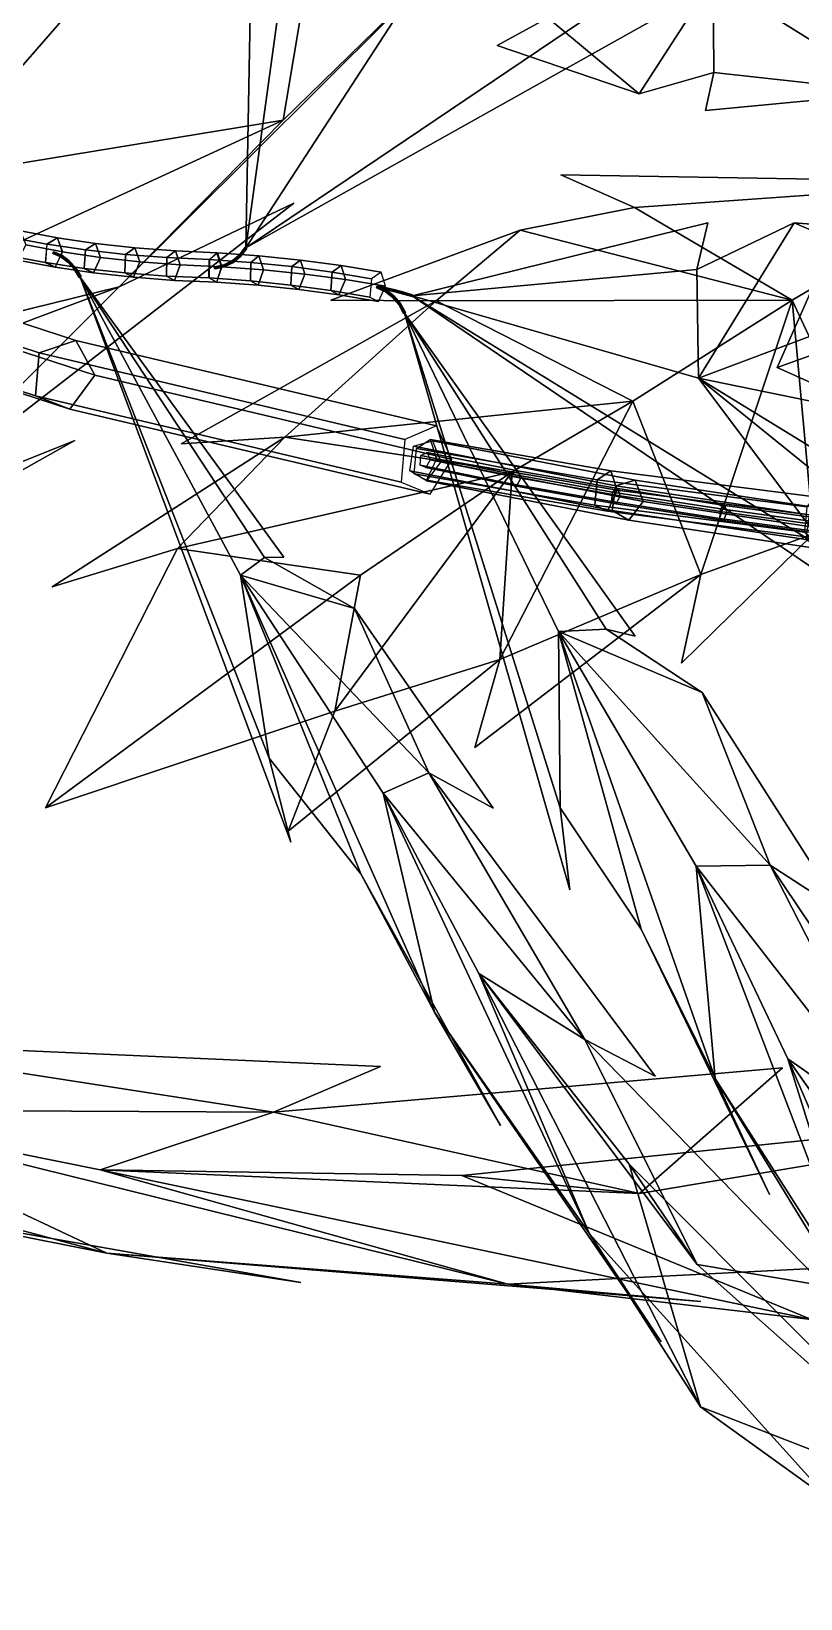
# Model space of a CAD drawing. Header units: metres. Extents: x -317 to 277, y -489 to 236.
# Drawn here: x 9.7 to 59.2, y -107.1 to -6.4 of the extents above; entities that cross this region are included whole.
import ezdxf

# ---------------------------------------------------------------- set-up
doc = ezdxf.new("R2010")
doc.units = ezdxf.units.M

msp = doc.modelspace()

# ---------------------------------------------------------------- linework, layer by layer
at = {"layer": 'Newplan_FruitU', "color": 3}
for points in [[(74.9288, -21.7826, 469.9341), (61.2436, -19.9203, 474.239), (57.652, -27.9705, 470.8254)], [(74.9288, -21.7826, 469.9341), (57.652, -27.9705, 470.8254), (61.2436, -19.9203, 474.239)], [(74.9288, -21.7826, 469.9341), (57.652, -27.9705, 470.8254), (65.09064, -31.3191, 465.151)], [(74.9288, -21.7826, 469.9341), (65.09064, -31.3191, 465.151), (57.652, -27.9705, 470.8254)]]:
    msp.add_3dface(points, dxfattribs=at)
at = {"layer": 'Newplan_Intrnd', "color": 3}
for points in [[(-4.3211, -20.7363, 250.0729), (12.5718, -26.2422, 280.2708), (10.2138, -27.02951, 281.4448), (-6.9002, -21.4341, 250.7207)], [(-2.9763, -23.01164, 249.3161), (13.7808, -28.4626, 279.1906), (12.5718, -26.2422, 280.2708), (-4.3211, -20.7363, 250.0729)], [(-6.9002, -21.4341, 250.7207), (10.2138, -27.02951, 281.4448), (9.9688, -29.7902, 281.0786), (-7.1453, -24.1948, 250.3544)], [(-4.7117, -25.1368, 249.4891), (12.1812, -30.6428, 279.687), (13.7808, -28.4626, 279.1906), (-2.9763, -23.01164, 249.3161)], [(-7.1453, -24.1948, 250.3544), (9.9688, -29.7902, 281.0786), (12.1812, -30.6428, 279.687), (-4.7117, -25.1368, 249.4891)], [(10.2138, -27.02951, 281.4448), (33.7203, -32.5877, 307.6121), (33.4752, -35.3484, 307.2458), (9.9688, -29.7902, 281.0786)], [(12.5718, -26.2422, 280.2708), (35.7461, -31.7094, 305.9742), (33.7203, -32.5877, 307.6121), (10.2138, -27.02951, 281.4448)], [(13.7808, -28.4626, 279.1906), (36.751, -33.8738, 304.609), (35.7461, -31.7094, 305.9742), (12.5718, -26.2422, 280.2708)], [(12.1812, -30.6428, 279.687), (35.3555, -36.1099, 305.3904), (36.751, -33.8738, 304.609), (13.7808, -28.4626, 279.1906)], [(9.9688, -29.7902, 281.0786), (33.4752, -35.3484, 307.2458), (35.3555, -36.1099, 305.3904), (12.1812, -30.6428, 279.687)], [(34.2861, -33.03484, 306.9162), (47.2969, -35.574, 322.4956), (47.05632, -37.1526, 322.4392), (34.04556, -34.6133, 306.8599)], [(35.5098, -32.6796, 305.9522), (48.5205, -35.2189, 321.5316), (47.2969, -35.574, 322.4956), (34.2861, -33.03484, 306.9162)], [(36.03687, -34.03539, 305.2911), (49.04763, -36.5746, 320.8705), (48.5205, -35.2189, 321.5316), (35.5098, -32.6796, 305.9522)], [(34.7538, -33.6368, 306.528), (40.5949, -34.826, 311.5839), (40.5405, -35.4391, 311.5026), (34.6994, -34.2498, 306.4466)], [(34.6994, -34.2498, 306.4466), (40.5405, -35.4391, 311.5026), (40.9077, -35.5972, 311.0412), (35.06663, -34.4079, 305.9852)], [(35.1533, -33.4307, 306.1149), (40.9944, -34.62, 311.1708), (40.5949, -34.826, 311.5839), (34.7538, -33.6368, 306.528)], [(35.06663, -34.4079, 305.9852), (40.9077, -35.5972, 311.0412), (41.1866, -35.09388, 310.8373), (35.3455, -33.9046, 305.7814)], [(35.1182, -35.2485, 305.8605), (48.129, -37.7877, 321.4399), (49.04763, -36.5746, 320.8705), (36.03687, -34.03539, 305.2911)], [(35.3455, -33.9046, 305.7814), (41.1866, -35.09388, 310.8373), (40.9944, -34.62, 311.1708), (35.1533, -33.4307, 306.1149)], [(34.04556, -34.6133, 306.8599), (47.05632, -37.1526, 322.4392), (48.129, -37.7877, 321.4399), (35.1182, -35.2485, 305.8605)], [(40.5949, -34.826, 311.5839), (47.06276, -35.9746, 315.9138), (47.00835, -36.5877, 315.8325), (40.5405, -35.4391, 311.5026)], [(40.9944, -34.62, 311.1708), (47.4061, -35.7579, 315.4579), (47.06276, -35.9746, 315.9138), (40.5949, -34.826, 311.5839)], [(40.9077, -35.5972, 311.0412), (47.3194, -36.7351, 315.3283), (47.5638, -36.2252, 315.0981), (41.1866, -35.09388, 310.8373)], [(41.1866, -35.09388, 310.8373), (47.5638, -36.2252, 315.0981), (47.4061, -35.7579, 315.4579), (40.9944, -34.62, 311.1708)], [(48.5205, -35.2189, 321.5316), (60.9755, -37.09687, 337.623), (59.7232, -37.447, 338.5515), (47.2969, -35.574, 322.4956)], [(49.04763, -36.5746, 320.8705), (61.5491, -38.4606, 337.0198), (60.9755, -37.09687, 337.623), (48.5205, -35.2189, 321.5316)], [(40.5405, -35.4391, 311.5026), (47.00835, -36.5877, 315.8325), (47.3194, -36.7351, 315.3283), (40.9077, -35.5972, 311.0412)], [(47.06276, -35.9746, 315.9138), (54.02374, -37.05728, 319.417), (53.9693, -37.6703, 319.3357), (47.00835, -36.5877, 315.8325)], [(47.2969, -35.574, 322.4956), (59.7232, -37.447, 338.5515), (59.5112, -39.03054, 338.5307), (47.05632, -37.1526, 322.4392)], [(47.4061, -35.7579, 315.4579), (54.306, -36.8304, 318.9256), (54.02374, -37.05728, 319.417), (47.06276, -35.9746, 315.9138)], [(47.3194, -36.7351, 315.3283), (54.2193, -37.8076, 318.7959), (54.4262, -37.2915, 318.5439), (47.5638, -36.2252, 315.0981)], [(47.5638, -36.2252, 315.0981), (54.4262, -37.2915, 318.5439), (54.306, -36.8304, 318.9256), (47.4061, -35.7579, 315.4579)], [(47.00835, -36.5877, 315.8325), (53.9693, -37.6703, 319.3357), (54.2193, -37.8076, 318.7959), (47.3194, -36.7351, 315.3283)], [(47.05632, -37.1526, 322.4392), (59.5112, -39.03054, 338.5307), (60.6304, -39.6737, 337.5893), (48.129, -37.7877, 321.4399)], [(48.129, -37.7877, 321.4399), (60.6304, -39.6737, 337.5893), (61.5491, -38.4606, 337.0198), (49.04763, -36.5746, 320.8705)], [(54.02374, -37.05728, 319.417), (61.3731, -38.05774, 322.0408), (61.3187, -38.6708, 321.9594), (53.9693, -37.6703, 319.3357)], [(54.306, -36.8304, 318.9256), (61.5904, -37.8214, 321.5215), (61.3731, -38.05774, 322.0408), (54.02374, -37.05728, 319.417)], [(54.4262, -37.2915, 318.5439), (61.6707, -38.2766, 321.1227), (61.5904, -37.8214, 321.5215), (54.306, -36.8304, 318.9256)], [(53.9693, -37.6703, 319.3357), (61.3187, -38.6708, 321.9594), (61.5037, -38.7986, 321.3919), (54.2193, -37.8076, 318.7959)], [(54.2193, -37.8076, 318.7959), (61.5037, -38.7986, 321.3919), (61.6707, -38.2766, 321.1227), (54.4262, -37.2915, 318.5439)]]:
    msp.add_3dface(points, dxfattribs=at)
at = {"layer": 'Newplan_Leaf', "color": 3}
for points in [[(3.9014, -7.6308, 832.51), (30.6166, 16.09212, 838.7181), (2.7469, -15.8694, 809.5305)], [(3.9014, -7.6308, 832.51), (2.7469, -15.8694, 809.5305), (30.6166, 16.09212, 838.7181)], [(2.7469, -15.8694, 809.5305), (30.6166, 16.09212, 838.7181), (25.9033, -12.06116, 816.353)], [(2.7469, -15.8694, 809.5305), (25.9033, -12.06116, 816.353), (30.6166, 16.09212, 838.7181)], [(48.8341, 7.6173, 430.2467), (46.297, 12.1555, 429.6703), (65.2575, -10.2908, 418.0682)], [(48.8341, 7.6173, 430.2467), (65.2575, -10.2908, 418.0682), (46.297, 12.1555, 429.6703)], [(23.4994, -20.2861, 228.6393), (24.08166, 10.857, 251.7116), (27.1823, 6.5203, 248.1364)], [(23.4994, -20.2861, 228.6393), (27.1823, 6.5203, 248.1364), (24.08166, 10.857, 251.7116)], [(65.2575, -10.2908, 418.0682), (53.554, -3.0049, 432.4037), (48.8341, 7.6173, 430.2467)], [(65.2575, -10.2908, 418.0682), (48.8341, 7.6173, 430.2467), (53.554, -3.0049, 432.4037)], [(27.1823, 6.5203, 248.1364), (35.3372, -2.07656, 239.7684), (23.4994, -20.2861, 228.6393)], [(27.1823, 6.5203, 248.1364), (23.4994, -20.2861, 228.6393), (35.3372, -2.07656, 239.7684)], [(25.9033, -12.06116, 816.353), (36.9743, -1.2567, 816.6332), (15.3504, -22.7744, 796.3143)], [(25.9033, -12.06116, 816.353), (15.3504, -22.7744, 796.3143), (36.9743, -1.2567, 816.6332)], [(49.8078, -2.5121, 238.8491), (56.1952, -1.9632, 238.5296), (23.4994, -20.2861, 228.6393)], [(49.8078, -2.5121, 238.8491), (23.4994, -20.2861, 228.6393), (56.1952, -1.9632, 238.5296)], [(23.4994, -20.2861, 228.6393), (35.3372, -2.07656, 239.7684), (49.8078, -2.5121, 238.8491)], [(23.4994, -20.2861, 228.6393), (49.8078, -2.5121, 238.8491), (35.3372, -2.07656, 239.7684)], [(48.7966, -10.3742, 448.5033), (42.9107, -5.4903, 454.9961), (53.554, -3.0049, 432.4037)], [(48.7966, -10.3742, 448.5033), (53.554, -3.0049, 432.4037), (42.9107, -5.4903, 454.9961)], [(53.595, -9.01266, 442.5855), (48.7966, -10.3742, 448.5033), (53.554, -3.0049, 432.4037)], [(53.595, -9.01266, 442.5855), (53.554, -3.0049, 432.4037), (48.7966, -10.3742, 448.5033)], [(53.595, -9.01266, 442.5855), (53.554, -3.0049, 432.4037), (65.2575, -10.2908, 418.0682)], [(53.595, -9.01266, 442.5855), (65.2575, -10.2908, 418.0682), (53.554, -3.0049, 432.4037)], [(48.7966, -10.3742, 448.5033), (39.6622, -7.2785, 460.9212), (42.9107, -5.4903, 454.9961)], [(48.7966, -10.3742, 448.5033), (42.9107, -5.4903, 454.9961), (39.6622, -7.2785, 460.9212)], [(65.2575, -10.2908, 418.0682), (53.05428, -11.4483, 447.1833), (53.595, -9.01266, 442.5855)], [(65.2575, -10.2908, 418.0682), (53.595, -9.01266, 442.5855), (53.05428, -11.4483, 447.1833)], [(-11.8291, -29.4719, 793.4114), (25.9033, -12.06116, 816.353), (15.3504, -22.7744, 796.3143)], [(-11.8291, -29.4719, 793.4114), (15.3504, -22.7744, 796.3143), (25.9033, -12.06116, 816.353)], [(-11.8291, -29.4719, 793.4114), (2.7469, -15.8694, 809.5305), (25.9033, -12.06116, 816.353)], [(-11.8291, -29.4719, 793.4114), (25.9033, -12.06116, 816.353), (2.7469, -15.8694, 809.5305)], [(48.4799, -17.6857, 426.9046), (43.7456, -15.5796, 427.6232), (71.5152, -16.05452, 412.5708)], [(48.4799, -17.6857, 426.9046), (71.5152, -16.05452, 412.5708), (43.7456, -15.5796, 427.6232)], [(71.5152, -16.05452, 412.5708), (58.6202, -23.6379, 425.6771), (48.4799, -17.6857, 426.9046)], [(71.5152, -16.05452, 412.5708), (48.4799, -17.6857, 426.9046), (58.6202, -23.6379, 425.6771)], [(62.7479, -32.4373, 432.4072), (58.6202, -23.6379, 425.6771), (71.5152, -16.05452, 412.5708)], [(62.7479, -32.4373, 432.4072), (71.5152, -16.05452, 412.5708), (58.6202, -23.6379, 425.6771)], [(15.3504, -22.7744, 796.3143), (26.5753, -17.3999, 798.2929), (0.7124, -37.3659, 772.8518)], [(15.3504, -22.7744, 796.3143), (0.7124, -37.3659, 772.8518), (26.5753, -17.3999, 798.2929)], [(58.6202, -23.6379, 425.6771), (41.1261, -19.1456, 428.8253), (48.4799, -17.6857, 426.9046)], [(58.6202, -23.6379, 425.6771), (48.4799, -17.6857, 426.9046), (41.1261, -19.1456, 428.8253)], [(34.2002, -23.3526, 234.6982), (53.1971, -18.6645, 268.1602), (52.5031, -21.6624, 262.5269)], [(34.2002, -23.3526, 234.6982), (52.5031, -21.6624, 262.5269), (53.1971, -18.6645, 268.1602)], [(52.5031, -21.6624, 262.5269), (58.758, -18.667, 269.0146), (52.6082, -28.6554, 249.8179)], [(52.5031, -21.6624, 262.5269), (52.6082, -28.6554, 249.8179), (58.758, -18.667, 269.0146)], [(58.758, -18.667, 269.0146), (68.2577, -22.7743, 275.6804), (52.6082, -28.6554, 249.8179)], [(58.758, -18.667, 269.0146), (52.6082, -28.6554, 249.8179), (68.2577, -22.7743, 275.6804)], [(58.758, -18.667, 269.0146), (72.5611, -19.7422, 282.4517), (68.2577, -22.7743, 275.6804)], [(58.758, -18.667, 269.0146), (68.2577, -22.7743, 275.6804), (72.5611, -19.7422, 282.4517)], [(35.7297, -23.6755, 435.9676), (28.9608, -23.6488, 437.7109), (41.1261, -19.1456, 428.8253)], [(35.7297, -23.6755, 435.9676), (41.1261, -19.1456, 428.8253), (28.9608, -23.6488, 437.7109)], [(58.6202, -23.6379, 425.6771), (35.7297, -23.6755, 435.9676), (41.1261, -19.1456, 428.8253)], [(58.6202, -23.6379, 425.6771), (41.1261, -19.1456, 428.8253), (35.7297, -23.6755, 435.9676)], [(12.846, -22.1515, 222.8397), (25.9508, -40.1597, 254.5656), (24.6989, -40.182, 248.27)], [(12.846, -22.1515, 222.8397), (24.6989, -40.182, 248.27), (25.9508, -40.1597, 254.5656)], [(24.6989, -40.182, 248.27), (23.1579, -41.3122, 233.8901), (12.846, -22.1515, 222.8397)], [(24.6989, -40.182, 248.27), (12.846, -22.1515, 222.8397), (23.1579, -41.3122, 233.8901)], [(25.00248, -53.08382, 225.616), (26.3817, -58.4719, 222.4115), (12.846, -22.1515, 222.8397)], [(25.00248, -53.08382, 225.616), (12.846, -22.1515, 222.8397), (26.3817, -58.4719, 222.4115)], [(12.846, -22.1515, 222.8397), (23.1579, -41.3122, 233.8901), (25.00248, -53.08382, 225.616)], [(12.846, -22.1515, 222.8397), (25.00248, -53.08382, 225.616), (23.1579, -41.3122, 233.8901)], [(52.5031, -21.6624, 262.5269), (52.6082, -28.6554, 249.8179), (34.2002, -23.3526, 234.6982)], [(52.5031, -21.6624, 262.5269), (34.2002, -23.3526, 234.6982), (52.6082, -28.6554, 249.8179)], [(-24.9364, -37.9037, 777.8745), (15.3504, -22.7744, 796.3143), (0.7124, -37.3659, 772.8518)], [(-24.9364, -37.9037, 777.8745), (0.7124, -37.3659, 772.8518), (15.3504, -22.7744, 796.3143)], [(-24.9364, -37.9037, 777.8745), (-11.8291, -29.4719, 793.4114), (15.3504, -22.7744, 796.3143)], [(-24.9364, -37.9037, 777.8745), (15.3504, -22.7744, 796.3143), (-11.8291, -29.4719, 793.4114)], [(68.2577, -22.7743, 275.6804), (67.4461, -31.6883, 260.6535), (52.6082, -28.6554, 249.8179)], [(68.2577, -22.7743, 275.6804), (52.6082, -28.6554, 249.8179), (67.4461, -31.6883, 260.6535)], [(26.01455, -32.4547, 446.8865), (19.3452, -32.8794, 448.4845), (35.7297, -23.6755, 435.9676)], [(26.01455, -32.4547, 446.8865), (35.7297, -23.6755, 435.9676), (19.3452, -32.8794, 448.4845)], [(48.3832, -30.1346, 434.8045), (26.01455, -32.4547, 446.8865), (35.7297, -23.6755, 435.9676)], [(48.3832, -30.1346, 434.8045), (35.7297, -23.6755, 435.9676), (26.01455, -32.4547, 446.8865)], [(60.9725, -39.8223, 245.8464), (65.2182, -44.4399, 244.4846), (34.2002, -23.3526, 234.6982)], [(60.9725, -39.8223, 245.8464), (34.2002, -23.3526, 234.6982), (65.2182, -44.4399, 244.4846)], [(34.2002, -23.3526, 234.6982), (52.6082, -28.6554, 249.8179), (60.9725, -39.8223, 245.8464)], [(34.2002, -23.3526, 234.6982), (60.9725, -39.8223, 245.8464), (52.6082, -28.6554, 249.8179)], [(58.6202, -23.6379, 425.6771), (48.3832, -30.1346, 434.8045), (35.7297, -23.6755, 435.9676)], [(58.6202, -23.6379, 425.6771), (35.7297, -23.6755, 435.9676), (48.3832, -30.1346, 434.8045)], [(52.7593, -41.2823, 442.5351), (48.3832, -30.1346, 434.8045), (58.6202, -23.6379, 425.6771)], [(52.7593, -41.2823, 442.5351), (58.6202, -23.6379, 425.6771), (48.3832, -30.1346, 434.8045)], [(59.9968, -38.6559, 436.1029), (52.7593, -41.2823, 442.5351), (58.6202, -23.6379, 425.6771)], [(59.9968, -38.6559, 436.1029), (58.6202, -23.6379, 425.6771), (52.7593, -41.2823, 442.5351)], [(62.7479, -32.4373, 432.4072), (59.9968, -38.6559, 436.1029), (58.6202, -23.6379, 425.6771)], [(62.7479, -32.4373, 432.4072), (58.6202, -23.6379, 425.6771), (59.9968, -38.6559, 436.1029)], [(33.6985, -24.471, 234.315), (48.5367, -45.2317, 263.4935), (46.6585, -44.7864, 257.3717)], [(33.6985, -24.471, 234.315), (46.6585, -44.7864, 257.3717), (48.5367, -45.2317, 263.4935)], [(46.6585, -44.7864, 257.3717), (43.595, -44.9359, 243.1933), (33.6985, -24.471, 234.315)], [(46.6585, -44.7864, 257.3717), (33.6985, -24.471, 234.315), (43.595, -44.9359, 243.1933)], [(43.7017, -56.2861, 234.1603), (44.34, -61.5538, 230.5484), (33.6985, -24.471, 234.315)], [(43.7017, -56.2861, 234.1603), (33.6985, -24.471, 234.315), (44.34, -61.5538, 230.5484)], [(33.6985, -24.471, 234.315), (43.595, -44.9359, 243.1933), (43.7017, -56.2861, 234.1603)], [(33.6985, -24.471, 234.315), (43.7017, -56.2861, 234.1603), (43.595, -44.9359, 243.1933)], [(52.6082, -28.6554, 249.8179), (78.3663, -44.4491, 255.7714), (69.9594, -42.685, 246.9532)], [(52.6082, -28.6554, 249.8179), (69.9594, -42.685, 246.9532), (78.3663, -44.4491, 255.7714)], [(52.6082, -28.6554, 249.8179), (67.4461, -31.6883, 260.6535), (78.3663, -44.4491, 255.7714)], [(52.6082, -28.6554, 249.8179), (78.3663, -44.4491, 255.7714), (67.4461, -31.6883, 260.6535)], [(52.6082, -28.6554, 249.8179), (69.9594, -42.685, 246.9532), (60.9725, -39.8223, 245.8464)], [(52.6082, -28.6554, 249.8179), (60.9725, -39.8223, 245.8464), (69.9594, -42.685, 246.9532)], [(48.3832, -30.1346, 434.8045), (40.6288, -34.6666, 442.7619), (26.01455, -32.4547, 446.8865)], [(48.3832, -30.1346, 434.8045), (26.01455, -32.4547, 446.8865), (40.6288, -34.6666, 442.7619)], [(52.7593, -41.2823, 442.5351), (39.8223, -46.7305, 452.2115), (48.3832, -30.1346, 434.8045)], [(52.7593, -41.2823, 442.5351), (48.3832, -30.1346, 434.8045), (39.8223, -46.7305, 452.2115)], [(39.8223, -46.7305, 452.2115), (40.6288, -34.6666, 442.7619), (48.3832, -30.1346, 434.8045)], [(39.8223, -46.7305, 452.2115), (48.3832, -30.1346, 434.8045), (40.6288, -34.6666, 442.7619)], [(0.7124, -37.3659, 772.8518), (12.4962, -32.6705, 774.702), (-8.1965, -44.2758, 758.3117)], [(0.7124, -37.3659, 772.8518), (-8.1965, -44.2758, 758.3117), (12.4962, -32.6705, 774.702)], [(19.09932, -39.5972, 456.256), (11.03735, -42.06758, 455.9813), (26.01455, -32.4547, 446.8865)], [(19.09932, -39.5972, 456.256), (26.01455, -32.4547, 446.8865), (11.03735, -42.06758, 455.9813)], [(40.6288, -34.6666, 442.7619), (19.09932, -39.5972, 456.256), (26.01455, -32.4547, 446.8865)], [(40.6288, -34.6666, 442.7619), (26.01455, -32.4547, 446.8865), (19.09932, -39.5972, 456.256)], [(40.6288, -34.6666, 442.7619), (30.8715, -41.3106, 450.2509), (19.09932, -39.5972, 456.256)], [(40.6288, -34.6666, 442.7619), (19.09932, -39.5972, 456.256), (30.8715, -41.3106, 450.2509)], [(39.8223, -46.7305, 452.2115), (29.225, -50.06621, 460.161), (40.6288, -34.6666, 442.7619)], [(39.8223, -46.7305, 452.2115), (40.6288, -34.6666, 442.7619), (29.225, -50.06621, 460.161)], [(29.225, -50.06621, 460.161), (30.8715, -41.3106, 450.2509), (40.6288, -34.6666, 442.7619)], [(29.225, -50.06621, 460.161), (40.6288, -34.6666, 442.7619), (30.8715, -41.3106, 450.2509)], [(59.9968, -38.6559, 436.1029), (51.5136, -46.9659, 446.4085), (52.7593, -41.2823, 442.5351)], [(59.9968, -38.6559, 436.1029), (52.7593, -41.2823, 442.5351), (51.5136, -46.9659, 446.4085)], [(30.8715, -41.3106, 450.2509), (10.6177, -56.2738, 462.6542), (19.09932, -39.5972, 456.256)], [(30.8715, -41.3106, 450.2509), (19.09932, -39.5972, 456.256), (10.6177, -56.2738, 462.6542)], [(24.6989, -40.182, 248.27), (30.4834, -43.457, 255.0523), (23.1579, -41.3122, 233.8901)], [(24.6989, -40.182, 248.27), (23.1579, -41.3122, 233.8901), (30.4834, -43.457, 255.0523)], [(52.7593, -41.2823, 442.5351), (38.2158, -52.3897, 455.7621), (39.8223, -46.7305, 452.2115)], [(52.7593, -41.2823, 442.5351), (39.8223, -46.7305, 452.2115), (38.2158, -52.3897, 455.7621)], [(29.225, -50.06621, 460.161), (10.6177, -56.2738, 462.6542), (30.8715, -41.3106, 450.2509)], [(29.225, -50.06621, 460.161), (30.8715, -41.3106, 450.2509), (10.6177, -56.2738, 462.6542)], [(30.4834, -43.457, 255.0523), (35.2719, -54.01489, 259.1935), (23.1579, -41.3122, 233.8901)], [(30.4834, -43.457, 255.0523), (23.1579, -41.3122, 233.8901), (35.2719, -54.01489, 259.1935)], [(35.2719, -54.01489, 259.1935), (32.3286, -55.3424, 242.0034), (23.1579, -41.3122, 233.8901)], [(35.2719, -54.01489, 259.1935), (23.1579, -41.3122, 233.8901), (32.3286, -55.3424, 242.0034)], [(23.1579, -41.3122, 233.8901), (35.6342, -69.4137, 232.1548), (30.8849, -60.5206, 225.0906)], [(23.1579, -41.3122, 233.8901), (30.8849, -60.5206, 225.0906), (35.6342, -69.4137, 232.1548)], [(23.1579, -41.3122, 233.8901), (32.3286, -55.3424, 242.0034), (35.6342, -69.4137, 232.1548)], [(23.1579, -41.3122, 233.8901), (35.6342, -69.4137, 232.1548), (32.3286, -55.3424, 242.0034)], [(23.1579, -41.3122, 233.8901), (30.8849, -60.5206, 225.0906), (25.00248, -53.08382, 225.616)], [(23.1579, -41.3122, 233.8901), (25.00248, -53.08382, 225.616), (30.8849, -60.5206, 225.0906)], [(30.4834, -43.457, 255.0523), (39.3923, -56.303, 266.3594), (35.2719, -54.01489, 259.1935)], [(30.4834, -43.457, 255.0523), (35.2719, -54.01489, 259.1935), (39.3923, -56.303, 266.3594)], [(46.6585, -44.7864, 257.3717), (52.8332, -48.8601, 263.3268), (43.595, -44.9359, 243.1933)], [(46.6585, -44.7864, 257.3717), (43.595, -44.9359, 243.1933), (52.8332, -48.8601, 263.3268)], [(52.8332, -48.8601, 263.3268), (57.2036, -59.9567, 266.3783), (43.595, -44.9359, 243.1933)], [(52.8332, -48.8601, 263.3268), (43.595, -44.9359, 243.1933), (57.2036, -59.9567, 266.3783)], [(57.2036, -59.9567, 266.3783), (52.4507, -60.0354, 249.546), (43.595, -44.9359, 243.1933)], [(57.2036, -59.9567, 266.3783), (43.595, -44.9359, 243.1933), (52.4507, -60.0354, 249.546)], [(43.595, -44.9359, 243.1933), (53.6745, -73.6822, 238.6745), (48.9226, -64.06945, 232.6279)], [(43.595, -44.9359, 243.1933), (48.9226, -64.06945, 232.6279), (53.6745, -73.6822, 238.6745)], [(43.595, -44.9359, 243.1933), (52.4507, -60.0354, 249.546), (53.6745, -73.6822, 238.6745)], [(43.595, -44.9359, 243.1933), (53.6745, -73.6822, 238.6745), (52.4507, -60.0354, 249.546)], [(43.595, -44.9359, 243.1933), (48.9226, -64.06945, 232.6279), (43.7017, -56.2861, 234.1603)], [(43.595, -44.9359, 243.1933), (43.7017, -56.2861, 234.1603), (48.9226, -64.06945, 232.6279)], [(39.8223, -46.7305, 452.2115), (26.2259, -57.7709, 461.8388), (29.225, -50.06621, 460.161)], [(39.8223, -46.7305, 452.2115), (29.225, -50.06621, 460.161), (26.2259, -57.7709, 461.8388)], [(52.8332, -48.8601, 263.3268), (61.8407, -62.955, 272.9412), (57.2036, -59.9567, 266.3783)], [(52.8332, -48.8601, 263.3268), (57.2036, -59.9567, 266.3783), (61.8407, -62.955, 272.9412)], [(35.2719, -54.01489, 259.1935), (45.2991, -71.1785, 265.715), (32.3286, -55.3424, 242.0034)], [(35.2719, -54.01489, 259.1935), (32.3286, -55.3424, 242.0034), (45.2991, -71.1785, 265.715)], [(35.2719, -54.01489, 259.1935), (49.8114, -73.5296, 272.438), (45.2991, -71.1785, 265.715)], [(35.2719, -54.01489, 259.1935), (45.2991, -71.1785, 265.715), (49.8114, -73.5296, 272.438)], [(45.2991, -71.1785, 265.715), (38.4712, -66.9349, 248.6878), (32.3286, -55.3424, 242.0034)], [(45.2991, -71.1785, 265.715), (32.3286, -55.3424, 242.0034), (38.4712, -66.9349, 248.6878)], [(32.3286, -55.3424, 242.0034), (45.5929, -83.6641, 243.7917), (35.6342, -69.4137, 232.1548)], [(32.3286, -55.3424, 242.0034), (35.6342, -69.4137, 232.1548), (45.5929, -83.6641, 243.7917)], [(32.3286, -55.3424, 242.0034), (38.4712, -66.9349, 248.6878), (45.5929, -83.6641, 243.7917)], [(32.3286, -55.3424, 242.0034), (45.5929, -83.6641, 243.7917), (38.4712, -66.9349, 248.6878)], [(57.2036, -59.9567, 266.3783), (66.512, -78.1398, 270.8947), (52.4507, -60.0354, 249.546)], [(57.2036, -59.9567, 266.3783), (52.4507, -60.0354, 249.546), (66.512, -78.1398, 270.8947)], [(66.512, -78.1398, 270.8947), (58.3427, -72.4102, 254.9263), (52.4507, -60.0354, 249.546)], [(66.512, -78.1398, 270.8947), (52.4507, -60.0354, 249.546), (58.3427, -72.4102, 254.9263)], [(52.4507, -60.0354, 249.546), (63.6505, -89.2685, 248.4321), (53.6745, -73.6822, 238.6745)], [(52.4507, -60.0354, 249.546), (53.6745, -73.6822, 238.6745), (63.6505, -89.2685, 248.4321)], [(52.4507, -60.0354, 249.546), (58.3427, -72.4102, 254.9263), (63.6505, -89.2685, 248.4321)], [(52.4507, -60.0354, 249.546), (63.6505, -89.2685, 248.4321), (58.3427, -72.4102, 254.9263)], [(57.2036, -59.9567, 266.3783), (71.4884, -81.2013, 276.9733), (66.512, -78.1398, 270.8947)], [(57.2036, -59.9567, 266.3783), (66.512, -78.1398, 270.8947), (71.4884, -81.2013, 276.9733)], [(35.6342, -69.4137, 232.1548), (39.8721, -76.6961, 230.5514), (30.8849, -60.5206, 225.0906)], [(35.6342, -69.4137, 232.1548), (30.8849, -60.5206, 225.0906), (39.8721, -76.6961, 230.5514)], [(53.6745, -73.6822, 238.6745), (57.167, -81.1319, 236.2523), (48.9226, -64.06945, 232.6279)], [(53.6745, -73.6822, 238.6745), (48.9226, -64.06945, 232.6279), (57.167, -81.1319, 236.2523)], [(45.2991, -71.1785, 265.715), (52.5257, -85.6321, 270.1716), (38.4712, -66.9349, 248.6878)], [(45.2991, -71.1785, 265.715), (38.4712, -66.9349, 248.6878), (52.5257, -85.6321, 270.1716)], [(52.5257, -85.6321, 270.1716), (48.1451, -79.1883, 255.7959), (38.4712, -66.9349, 248.6878)], [(52.5257, -85.6321, 270.1716), (38.4712, -66.9349, 248.6878), (48.1451, -79.1883, 255.7959)], [(38.4712, -66.9349, 248.6878), (52.7411, -94.7881, 254.0946), (45.5929, -83.6641, 243.7917)], [(38.4712, -66.9349, 248.6878), (45.5929, -83.6641, 243.7917), (52.7411, -94.7881, 254.0946)], [(38.4712, -66.9349, 248.6878), (48.1451, -79.1883, 255.7959), (52.7411, -94.7881, 254.0946)], [(38.4712, -66.9349, 248.6878), (52.7411, -94.7881, 254.0946), (48.1451, -79.1883, 255.7959)], [(45.5929, -83.6641, 243.7917), (50.2129, -90.5932, 242.4763), (35.6342, -69.4137, 232.1548)], [(45.5929, -83.6641, 243.7917), (35.6342, -69.4137, 232.1548), (50.2129, -90.5932, 242.4763)], [(-4.01684, -71.2892, 787.5197), (25.2772, -75.8429, 797.4594), (-5.02721, -75.6961, 761.772)], [(-4.01684, -71.2892, 787.5197), (-5.02721, -75.6961, 761.772), (25.2772, -75.8429, 797.4594)], [(-4.01684, -71.2892, 787.5197), (32.1656, -72.9057, 807.5945), (25.2772, -75.8429, 797.4594)], [(-4.01684, -71.2892, 787.5197), (25.2772, -75.8429, 797.4594), (32.1656, -72.9057, 807.5945)], [(45.2991, -71.1785, 265.715), (60.6854, -87.01231, 276.3906), (52.5257, -85.6321, 270.1716)], [(45.2991, -71.1785, 265.715), (52.5257, -85.6321, 270.1716), (60.6854, -87.01231, 276.3906)], [(66.512, -78.1398, 270.8947), (73.0386, -93.3045, 273.7976), (58.3427, -72.4102, 254.9263)], [(66.512, -78.1398, 270.8947), (58.3427, -72.4102, 254.9263), (73.0386, -93.3045, 273.7976)], [(73.0386, -93.3045, 273.7976), (67.7305, -85.7146, 260.322), (58.3427, -72.4102, 254.9263)], [(73.0386, -93.3045, 273.7976), (58.3427, -72.4102, 254.9263), (67.7305, -85.7146, 260.322)], [(58.3427, -72.4102, 254.9263), (70.9402, -101.4656, 257.325), (63.6505, -89.2685, 248.4321)], [(58.3427, -72.4102, 254.9263), (63.6505, -89.2685, 248.4321), (70.9402, -101.4656, 257.325)], [(58.3427, -72.4102, 254.9263), (67.7305, -85.7146, 260.322), (70.9402, -101.4656, 257.325)], [(58.3427, -72.4102, 254.9263), (70.9402, -101.4656, 257.325), (67.7305, -85.7146, 260.322)], [(-29.8538, -73.06406, 749.4699), (14.5596, -84.9128, 747.1163), (-0.1551, -81.9785, 736.4675)], [(-29.8538, -73.06406, 749.4699), (-0.1551, -81.9785, 736.4675), (14.5596, -84.9128, 747.1163)], [(-29.8538, -73.06406, 749.4699), (-5.02721, -75.6961, 761.772), (14.5596, -84.9128, 747.1163)], [(-29.8538, -73.06406, 749.4699), (14.5596, -84.9128, 747.1163), (-5.02721, -75.6961, 761.772)], [(25.2772, -75.8429, 797.4594), (58.0052, -72.9795, 813.7118), (48.8156, -81.07727, 804.2587)], [(25.2772, -75.8429, 797.4594), (48.8156, -81.07727, 804.2587), (58.0052, -72.9795, 813.7118)], [(63.6505, -89.2685, 248.4321), (67.5778, -96.4106, 246.2744), (53.6745, -73.6822, 238.6745)], [(63.6505, -89.2685, 248.4321), (53.6745, -73.6822, 238.6745), (67.5778, -96.4106, 246.2744)], [(48.8156, -81.07727, 804.2587), (84.5491, -75.08871, 802.7521), (37.3842, -79.9021, 782.6899)], [(48.8156, -81.07727, 804.2587), (37.3842, -79.9021, 782.6899), (84.5491, -75.08871, 802.7521)], [(37.3842, -79.9021, 782.6899), (84.5491, -75.08871, 802.7521), (59.861, -89.1778, 780.235)], [(37.3842, -79.9021, 782.6899), (59.861, -89.1778, 780.235), (84.5491, -75.08871, 802.7521)], [(25.2772, -75.8429, 797.4594), (14.1393, -79.5388, 771.8801), (-5.02721, -75.6961, 761.772)], [(25.2772, -75.8429, 797.4594), (-5.02721, -75.6961, 761.772), (14.1393, -79.5388, 771.8801)], [(-5.02721, -75.6961, 761.772), (40.3391, -86.889, 764.6998), (14.5596, -84.9128, 747.1163)], [(-5.02721, -75.6961, 761.772), (14.5596, -84.9128, 747.1163), (40.3391, -86.889, 764.6998)], [(-5.02721, -75.6961, 761.772), (14.1393, -79.5388, 771.8801), (40.3391, -86.889, 764.6998)], [(-5.02721, -75.6961, 761.772), (40.3391, -86.889, 764.6998), (14.1393, -79.5388, 771.8801)], [(25.2772, -75.8429, 797.4594), (48.8156, -81.07727, 804.2587), (14.1393, -79.5388, 771.8801)], [(25.2772, -75.8429, 797.4594), (14.1393, -79.5388, 771.8801), (48.8156, -81.07727, 804.2587)], [(48.8156, -81.07727, 804.2587), (37.3842, -79.9021, 782.6899), (14.1393, -79.5388, 771.8801)], [(48.8156, -81.07727, 804.2587), (14.1393, -79.5388, 771.8801), (37.3842, -79.9021, 782.6899)], [(14.1393, -79.5388, 771.8801), (59.861, -89.1778, 780.235), (40.3391, -86.889, 764.6998)], [(14.1393, -79.5388, 771.8801), (40.3391, -86.889, 764.6998), (59.861, -89.1778, 780.235)], [(14.1393, -79.5388, 771.8801), (37.3842, -79.9021, 782.6899), (59.861, -89.1778, 780.235)], [(14.1393, -79.5388, 771.8801), (59.861, -89.1778, 780.235), (37.3842, -79.9021, 782.6899)], [(52.5257, -85.6321, 270.1716), (70.6469, -101.7181, 268.9284), (48.1451, -79.1883, 255.7959)], [(52.5257, -85.6321, 270.1716), (48.1451, -79.1883, 255.7959), (70.6469, -101.7181, 268.9284)], [(48.1451, -79.1883, 255.7959), (70.6469, -101.7181, 268.9284), (52.7411, -94.7881, 254.0946)], [(48.1451, -79.1883, 255.7959), (52.7411, -94.7881, 254.0946), (70.6469, -101.7181, 268.9284)], [(14.5596, -84.9128, 747.1163), (27.02633, -86.7974, 744.8018), (-0.1551, -81.9785, 736.4675)], [(14.5596, -84.9128, 747.1163), (-0.1551, -81.9785, 736.4675), (27.02633, -86.7974, 744.8018)], [(52.7411, -94.7881, 254.0946), (61.00859, -100.7464, 252.275), (45.5929, -83.6641, 243.7917)], [(52.7411, -94.7881, 254.0946), (45.5929, -83.6641, 243.7917), (61.00859, -100.7464, 252.275)], [(40.3391, -86.889, 764.6998), (52.7503, -88.00214, 762.8231), (14.5596, -84.9128, 747.1163)], [(40.3391, -86.889, 764.6998), (14.5596, -84.9128, 747.1163), (52.7503, -88.00214, 762.8231)], [(59.861, -89.1778, 780.235), (74.5733, -85.1303, 777.6763), (40.3391, -86.889, 764.6998)], [(59.861, -89.1778, 780.235), (40.3391, -86.889, 764.6998), (74.5733, -85.1303, 777.6763)], [(-26.9947, -100.7101, 736.8924), (17.2203, -115.9594, 739.0023), (-7.9734, -109.9096, 721.4995)], [(-26.9947, -100.7101, 736.8924), (-7.9734, -109.9096, 721.4995), (17.2203, -115.9594, 739.0023)], [(-26.9947, -100.7101, 736.8924), (-8.406, -107.2372, 746.6981), (17.2203, -115.9594, 739.0023)], [(-26.9947, -100.7101, 736.8924), (17.2203, -115.9594, 739.0023), (-8.406, -107.2372, 746.6981)]]:
    msp.add_3dface(points, dxfattribs=at)
at = {"layer": 'Newplan_Petiole', "color": 3}
for points in [[(8.3078, -19.5978, 220.5883), (10.6919, -20.04453, 222.36), (10.5874, -21.2224, 222.2037), (8.2033, -20.7758, 220.4321)], [(9.01205, -19.1895, 219.7437), (11.3961, -19.6362, 221.5154), (10.6919, -20.04453, 222.36), (8.3078, -19.5978, 220.5883)], [(8.8453, -21.06717, 219.4946), (11.2294, -21.5138, 221.2662), (11.7264, -20.5391, 220.8432), (9.3423, -20.09243, 219.0716)], [(9.3423, -20.09243, 219.0716), (11.7264, -20.5391, 220.8432), (11.3961, -19.6362, 221.5154), (9.01205, -19.1895, 219.7437)], [(10.7123, -20.04739, 222.374), (13.188, -20.4129, 224.0351), (13.1067, -21.5949, 223.8962), (10.631, -21.2293, 222.235)], [(11.3651, -19.6311, 221.4927), (13.8407, -19.9967, 223.1539), (13.188, -20.4129, 224.0351), (10.7123, -20.04739, 222.374)], [(11.6866, -20.533, 220.8151), (14.1623, -20.8986, 222.4763), (13.8407, -19.9967, 223.1539), (11.3651, -19.6311, 221.4927)], [(13.8407, -19.9967, 223.1539), (16.3684, -20.2761, 224.6784), (15.7688, -20.6986, 225.5938), (13.188, -20.4129, 224.0351)], [(14.1623, -20.8986, 222.4763), (16.6808, -21.1774, 223.9956), (16.3684, -20.2761, 224.6784), (13.8407, -19.9967, 223.1539)], [(8.2033, -20.7758, 220.4321), (10.5874, -21.2224, 222.2037), (11.2294, -21.5138, 221.2662), (8.8453, -21.06717, 219.4946)], [(11.101, -20.5567, 221.6936), (11.6109, -20.7834, 222.0639), (11.5916, -20.8584, 222.0445), (11.08178, -20.6317, 221.6742)], [(11.08178, -20.6317, 221.6742), (11.5916, -20.8584, 222.0445), (11.631, -20.8768, 221.9791), (11.1211, -20.6501, 221.6088)], [(11.1517, -20.5306, 221.6398), (11.6616, -20.7573, 222.0101), (11.6109, -20.7834, 222.0639), (11.101, -20.5567, 221.6936)], [(11.1211, -20.6501, 221.6088), (11.631, -20.8768, 221.9791), (11.6739, -20.8146, 221.958), (11.164, -20.5879, 221.5877)], [(11.164, -20.5879, 221.5877), (11.6739, -20.8146, 221.958), (11.6616, -20.7573, 222.0101), (11.1517, -20.5306, 221.6398)], [(11.2355, -21.5151, 221.2712), (13.7112, -21.8807, 222.9324), (14.1623, -20.8986, 222.4763), (11.6866, -20.533, 220.8151)], [(11.6109, -20.7834, 222.0639), (12.0853, -21.1319, 222.3994), (12.0546, -21.2002, 222.3718), (11.5916, -20.8584, 222.0445)], [(11.5916, -20.8584, 222.0445), (12.0546, -21.2002, 222.3718), (12.09051, -21.2165, 222.304), (11.631, -20.8768, 221.9791)], [(11.6616, -20.7573, 222.0101), (12.1394, -21.1077, 222.3481), (12.0853, -21.1319, 222.3994), (11.6109, -20.7834, 222.0639)], [(11.631, -20.8768, 221.9791), (12.09051, -21.2165, 222.304), (12.1426, -21.1597, 222.2894), (11.6739, -20.8146, 221.958)], [(11.6739, -20.8146, 221.958), (12.1426, -21.1597, 222.2894), (12.1394, -21.1077, 222.3481), (11.6616, -20.7573, 222.0101)], [(12.0853, -21.1319, 222.3994), (12.4998, -21.5868, 222.6827), (12.4588, -21.6457, 222.6479), (12.0546, -21.2002, 222.3718)], [(12.1394, -21.1077, 222.3481), (12.557, -21.5654, 222.6335), (12.4998, -21.5868, 222.6827), (12.0853, -21.1319, 222.3994)], [(12.1426, -21.1597, 222.2894), (12.552, -21.6099, 222.5691), (12.557, -21.5654, 222.6335), (12.1394, -21.1077, 222.3481)], [(13.188, -20.4129, 224.0351), (15.7688, -20.6986, 225.5938), (15.7117, -21.8838, 225.4711), (13.1067, -21.5949, 223.8962)], [(13.7112, -21.8807, 222.9324), (16.2773, -22.1652, 224.4827), (16.6808, -21.1774, 223.9956), (14.1623, -20.8986, 222.4763)], [(15.7688, -20.6986, 225.5938), (18.4268, -20.9007, 227.0313), (18.3946, -22.08832, 226.9237), (15.7117, -21.8838, 225.4711)], [(16.3684, -20.2761, 224.6784), (18.9714, -20.4738, 226.0842), (18.4268, -20.9007, 227.0313), (15.7688, -20.6986, 225.5938)], [(16.6808, -21.1774, 223.9956), (19.2746, -21.3746, 225.3967), (18.9714, -20.4738, 226.0842), (16.3684, -20.2761, 224.6784)], [(18.4268, -20.9007, 227.0313), (21.1539, -21.01879, 228.3432), (21.1474, -22.2079, 228.2495), (18.3946, -22.08832, 226.9237)], [(18.9714, -20.4738, 226.0842), (21.642, -20.5891, 227.367), (21.1539, -21.01879, 228.3432), (18.4268, -20.9007, 227.0313)], [(19.2746, -21.3746, 225.3967), (21.9357, -21.4898, 226.6753), (21.642, -20.5891, 227.367), (18.9714, -20.4738, 226.0842)], [(21.1494, -21.01827, 228.3408), (23.8201, -21.2139, 229.7014), (23.7873, -22.4016, 229.595), (21.1166, -22.2059, 228.2345)], [(21.67, -20.5908, 227.3804), (24.3407, -20.7865, 228.741), (23.8201, -21.2139, 229.7014), (21.1494, -21.01827, 228.3408)], [(21.9577, -21.4914, 226.6861), (24.6284, -21.6871, 228.0467), (24.3407, -20.7865, 228.741), (21.67, -20.5908, 227.3804)], [(22.08653, -21.3737, 227.8488), (22.6213, -21.1159, 228.1274), (22.5977, -21.1428, 228.1973), (22.05855, -21.4021, 227.9164)], [(22.05855, -21.4021, 227.9164), (22.5977, -21.1428, 228.1973), (22.6281, -21.216, 228.2064), (22.07387, -21.4804, 227.9178)], [(22.1187, -21.433, 227.8087), (22.6654, -21.1711, 228.0934), (22.6213, -21.1159, 228.1274), (22.08653, -21.3737, 227.8488)], [(22.6213, -21.1159, 228.1274), (23.0882, -20.7326, 228.3827), (23.0687, -20.7569, 228.4547), (22.5977, -21.1428, 228.1973)], [(22.5977, -21.1428, 228.1973), (23.0687, -20.7569, 228.4547), (23.1125, -20.8216, 228.471), (22.6281, -21.216, 228.2064)], [(22.6654, -21.1711, 228.0934), (23.1431, -20.781, 228.3544), (23.0882, -20.7326, 228.3827), (22.6213, -21.1159, 228.1274)], [(22.6281, -21.216, 228.2064), (23.1125, -20.8216, 228.471), (23.1581, -20.8356, 228.4087), (22.6696, -21.2327, 228.1419)], [(22.6696, -21.2327, 228.1419), (23.1581, -20.8356, 228.4087), (23.1431, -20.781, 228.3544), (22.6654, -21.1711, 228.0934)], [(23.0882, -20.7326, 228.3827), (23.4645, -20.2425, 228.6023), (23.4484, -20.2633, 228.6762), (23.0687, -20.7569, 228.4547)], [(23.0687, -20.7569, 228.4547), (23.4484, -20.2633, 228.6762), (23.5036, -20.3162, 228.6989), (23.1125, -20.8216, 228.471)], [(23.1431, -20.781, 228.3544), (23.5285, -20.2815, 228.5791), (23.4645, -20.2425, 228.6023), (23.0882, -20.7326, 228.3827)], [(23.1125, -20.8216, 228.471), (23.5036, -20.3162, 228.6989), (23.5526, -20.3268, 228.6385), (23.1581, -20.8356, 228.4087)], [(23.1581, -20.8356, 228.4087), (23.5526, -20.3268, 228.6385), (23.5285, -20.2815, 228.5791), (23.1431, -20.781, 228.3544)], [(24.3407, -20.7865, 228.741), (27.0017, -21.06285, 230.1736), (26.4492, -21.4871, 231.1174), (23.8201, -21.2139, 229.7014)], [(24.6284, -21.6871, 228.0467), (27.2835, -21.9632, 229.4765), (27.0017, -21.06285, 230.1736), (24.3407, -20.7865, 228.741)], [(27.0017, -21.06285, 230.1736), (29.6217, -21.4178, 231.6631), (29.0378, -21.838, 232.5897), (26.4492, -21.4871, 231.1174)], [(27.2835, -21.9632, 229.4765), (29.8978, -22.3177, 230.9632), (29.6217, -21.4178, 231.6631), (27.0017, -21.06285, 230.1736)], [(10.631, -21.2293, 222.235), (13.1067, -21.5949, 223.8962), (13.7112, -21.8807, 222.9324), (11.2355, -21.5151, 221.2712)], [(12.0546, -21.2002, 222.3718), (12.4588, -21.6457, 222.6479), (12.4916, -21.6593, 222.5779), (12.09051, -21.2165, 222.304)], [(12.09051, -21.2165, 222.304), (12.4916, -21.6593, 222.5779), (12.552, -21.6099, 222.5691), (12.1426, -21.1597, 222.2894)], [(12.4998, -21.5868, 222.6827), (12.8385, -22.1307, 222.9029), (12.7888, -22.178, 222.8622), (12.4588, -21.6457, 222.6479)], [(12.4588, -21.6457, 222.6479), (12.7888, -22.178, 222.8622), (12.819, -22.1881, 222.7906), (12.4916, -21.6593, 222.5779)], [(12.4916, -21.6593, 222.5779), (12.819, -22.1881, 222.7906), (12.8863, -22.148, 222.7863), (12.552, -21.6099, 222.5691)], [(12.557, -21.5654, 222.6335), (12.8983, -22.1127, 222.8554), (12.8385, -22.1307, 222.9029), (12.4998, -21.5868, 222.6827)], [(12.552, -21.6099, 222.5691), (12.8863, -22.148, 222.7863), (12.8983, -22.1127, 222.8554), (12.557, -21.5654, 222.6335)], [(13.1067, -21.5949, 223.8962), (15.7117, -21.8838, 225.4711), (16.2773, -22.1652, 224.4827), (13.7112, -21.8807, 222.9324)], [(15.7117, -21.8838, 225.4711), (18.3946, -22.08832, 226.9237), (18.9201, -22.3667, 225.9126), (16.2773, -22.1652, 224.4827)], [(16.2773, -22.1652, 224.4827), (18.9201, -22.3667, 225.9126), (19.2746, -21.3746, 225.3967), (16.6808, -21.1774, 223.9956)], [(18.3946, -22.08832, 226.9237), (21.1474, -22.2079, 228.2495), (21.6317, -22.4846, 227.2176), (18.9201, -22.3667, 225.9126)], [(18.9201, -22.3667, 225.9126), (21.6317, -22.4846, 227.2176), (21.9357, -21.4898, 226.6753), (19.2746, -21.3746, 225.3967)], [(21.4973, -21.4945, 227.5543), (22.08653, -21.3737, 227.8488), (22.05855, -21.4021, 227.9164), (21.4693, -21.5229, 227.6219)], [(21.4693, -21.5229, 227.6219), (22.05855, -21.4021, 227.9164), (22.07387, -21.4804, 227.9178), (21.4846, -21.6012, 227.6233)], [(21.4846, -21.6012, 227.6233), (22.07387, -21.4804, 227.9178), (22.1109, -21.4985, 227.8511), (21.5217, -21.6193, 227.5566)], [(21.5294, -21.5537, 227.5141), (22.1187, -21.433, 227.8087), (22.08653, -21.3737, 227.8488), (21.4973, -21.4945, 227.5543)], [(21.5217, -21.6193, 227.5566), (22.1109, -21.4985, 227.8511), (22.1187, -21.433, 227.8087), (21.5294, -21.5537, 227.5141)], [(21.6176, -22.4839, 227.2109), (24.2884, -22.6796, 228.5714), (24.6284, -21.6871, 228.0467), (21.9577, -21.4914, 226.6861)], [(22.07387, -21.4804, 227.9178), (22.6281, -21.216, 228.2064), (22.6696, -21.2327, 228.1419), (22.1109, -21.4985, 227.8511)], [(22.1109, -21.4985, 227.8511), (22.6696, -21.2327, 228.1419), (22.6654, -21.1711, 228.0934), (22.1187, -21.433, 227.8087)], [(23.8201, -21.2139, 229.7014), (26.4492, -21.4871, 231.1174), (26.3903, -22.6725, 230.9978), (23.7873, -22.4016, 229.595)], [(24.2884, -22.6796, 228.5714), (26.9079, -22.9523, 229.983), (27.2835, -21.9632, 229.4765), (24.6284, -21.6871, 228.0467)], [(26.4492, -21.4871, 231.1174), (29.0378, -21.838, 232.5897), (28.9533, -23.02039, 232.4563), (26.3903, -22.6725, 230.9978)], [(26.9079, -22.9523, 229.983), (29.4871, -23.3024, 231.4505), (29.8978, -22.3177, 230.9632), (27.2835, -21.9632, 229.4765)], [(29.0378, -21.838, 232.5897), (31.5828, -22.2661, 234.1164), (31.4731, -23.4447, 233.9687), (28.9533, -23.02039, 232.4563)], [(29.6217, -21.4178, 231.6631), (32.1978, -21.8509, 233.2078), (31.5828, -22.2661, 234.1164), (29.0378, -21.838, 232.5897)], [(29.8978, -22.3177, 230.9632), (32.4682, -22.7502, 232.5048), (32.1978, -21.8509, 233.2078), (29.6217, -21.4178, 231.6631)], [(21.1166, -22.2059, 228.2345), (23.7873, -22.4016, 229.595), (24.2884, -22.6796, 228.5714), (21.6176, -22.4839, 227.2109)], [(23.7873, -22.4016, 229.595), (26.3903, -22.6725, 230.9978), (26.9079, -22.9523, 229.983), (24.2884, -22.6796, 228.5714)], [(26.3903, -22.6725, 230.9978), (28.9533, -23.02039, 232.4563), (29.4871, -23.3024, 231.4505), (26.9079, -22.9523, 229.983)], [(28.9533, -23.02039, 232.4563), (31.4731, -23.4447, 233.9687), (32.02289, -23.7296, 232.9724), (29.4871, -23.3024, 231.4505)], [(29.4871, -23.3024, 231.4505), (32.02289, -23.7296, 232.9724), (32.4682, -22.7502, 232.5048), (29.8978, -22.3177, 230.9632)], [(31.9297, -22.7745, 233.4127), (32.4708, -23.01285, 233.7272), (32.4488, -23.08728, 233.7087), (31.9077, -22.8489, 233.3941)], [(31.9077, -22.8489, 233.3941), (32.4488, -23.08728, 233.7087), (32.4813, -23.105, 233.6395), (31.9402, -22.8667, 233.3249)], [(31.9232, -22.7724, 233.4088), (32.49, -22.8843, 233.7477), (32.481, -22.9628, 233.7368), (31.9142, -22.851, 233.398)], [(31.9142, -22.851, 233.398), (32.481, -22.9628, 233.7368), (32.5173, -22.9818, 233.6699), (31.9505, -22.8699, 233.331)], [(31.9649, -22.7447, 233.3484), (32.5316, -22.8566, 233.6872), (32.49, -22.8843, 233.7477), (31.9232, -22.7724, 233.4088)], [(31.9752, -22.748, 233.3545), (32.5163, -22.9863, 233.669), (32.4708, -23.01285, 233.7272), (31.9297, -22.7745, 233.4127)], [(31.9402, -22.8667, 233.3249), (32.4813, -23.105, 233.6395), (32.5227, -23.04303, 233.6151), (31.9816, -22.8047, 233.3006)], [(31.9505, -22.8699, 233.331), (32.5173, -22.9818, 233.6699), (32.5484, -22.9165, 233.6394), (31.9816, -22.8047, 233.3006)], [(31.9816, -22.8047, 233.3006), (32.5484, -22.9165, 233.6394), (32.5316, -22.8566, 233.6872), (31.9649, -22.7447, 233.3484)], [(31.9816, -22.8047, 233.3006), (32.5227, -23.04303, 233.6151), (32.5163, -22.9863, 233.669), (31.9752, -22.748, 233.3545)], [(32.4708, -23.01285, 233.7272), (32.9651, -23.3862, 234.0039), (32.9295, -23.4526, 233.9776), (32.4488, -23.08728, 233.7087)], [(32.4488, -23.08728, 233.7087), (32.9295, -23.4526, 233.9776), (32.9579, -23.468, 233.9061), (32.4813, -23.105, 233.6395)], [(32.5163, -22.9863, 233.669), (33.01471, -23.3621, 233.948), (32.9651, -23.3862, 234.0039), (32.4708, -23.01285, 233.7272)], [(32.49, -22.8843, 233.7477), (33.05555, -23.01254, 234.0847), (33.0449, -23.09073, 234.0729), (32.481, -22.9628, 233.7368)], [(32.481, -22.9628, 233.7368), (33.0449, -23.09073, 234.0729), (33.08069, -23.1095, 234.0056), (32.5173, -22.9818, 233.6699)], [(32.4813, -23.105, 233.6395), (32.9579, -23.468, 233.9061), (33.01028, -23.4124, 233.8879), (32.5227, -23.04303, 233.6151)], [(32.5316, -22.8566, 233.6872), (33.09767, -22.9849, 234.0246), (33.05555, -23.01254, 234.0847), (32.49, -22.8843, 233.7477)], [(32.5227, -23.04303, 233.6151), (33.01028, -23.4124, 233.8879), (33.01471, -23.3621, 233.948), (32.5163, -22.9863, 233.669)], [(32.5173, -22.9818, 233.6699), (33.08069, -23.1095, 234.0056), (33.1131, -23.0446, 233.976), (32.5484, -22.9165, 233.6394)], [(32.5484, -22.9165, 233.6394), (33.1131, -23.0446, 233.976), (33.09767, -22.9849, 234.0246), (32.5316, -22.8566, 233.6872)], [(33.05555, -23.01254, 234.0847), (33.6187, -23.1568, 234.4192), (33.6064, -23.2346, 234.4064), (33.0449, -23.09073, 234.0729)], [(33.0449, -23.09073, 234.0729), (33.6064, -23.2346, 234.4064), (33.6417, -23.2533, 234.3389), (33.08069, -23.1095, 234.0056)], [(33.09767, -22.9849, 234.0246), (33.6613, -23.1293, 234.3593), (33.6187, -23.1568, 234.4192), (33.05555, -23.01254, 234.0847)], [(33.08069, -23.1095, 234.0056), (33.6417, -23.2533, 234.3389), (33.6754, -23.1886, 234.3099), (33.1131, -23.0446, 233.976)], [(33.1131, -23.0446, 233.976), (33.6754, -23.1886, 234.3099), (33.6613, -23.1293, 234.3593), (33.09767, -22.9849, 234.0246)], [(33.6187, -23.1568, 234.4192), (34.1791, -23.3171, 234.7509), (34.1652, -23.3944, 234.7371), (33.6064, -23.2346, 234.4064)], [(33.6613, -23.1293, 234.3593), (34.2222, -23.2897, 234.6913), (34.1791, -23.3171, 234.7509), (33.6187, -23.1568, 234.4192)], [(33.6754, -23.1886, 234.3099), (34.2351, -23.3487, 234.6412), (34.2222, -23.2897, 234.6913), (33.6613, -23.1293, 234.3593)], [(32.9651, -23.3862, 234.0039), (33.3813, -23.8744, 234.225), (33.3338, -23.9295, 234.1922), (32.9295, -23.4526, 233.9776)], [(32.9295, -23.4526, 233.9776), (33.3338, -23.9295, 234.1922), (33.3587, -23.9415, 234.1187), (32.9579, -23.468, 233.9061)], [(32.9579, -23.468, 233.9061), (33.3587, -23.9415, 234.1187), (33.4204, -23.8949, 234.1057), (33.01028, -23.4124, 233.8879)], [(33.01471, -23.3621, 233.948), (33.4343, -23.8536, 234.171), (33.3813, -23.8744, 234.225), (32.9651, -23.3862, 234.0039)], [(33.01028, -23.4124, 233.8879), (33.4204, -23.8949, 234.1057), (33.4343, -23.8536, 234.171), (33.01471, -23.3621, 233.948)], [(33.3813, -23.8744, 234.225), (33.699, -24.4535, 234.3796), (33.642, -24.4947, 234.3419), (33.3338, -23.9295, 234.1922)], [(33.3338, -23.9295, 234.1922), (33.642, -24.4947, 234.3419), (33.664, -24.5026, 234.2671), (33.3587, -23.9415, 234.1187)], [(33.3587, -23.9415, 234.1187), (33.664, -24.5026, 234.2671), (33.7334, -24.4671, 234.2579), (33.4204, -23.8949, 234.1057)], [(33.4343, -23.8536, 234.171), (33.7549, -24.4369, 234.3271), (33.699, -24.4535, 234.3796), (33.3813, -23.8744, 234.225)], [(33.4204, -23.8949, 234.1057), (33.7334, -24.4671, 234.2579), (33.7549, -24.4369, 234.3271), (33.4343, -23.8536, 234.171)], [(33.6064, -23.2346, 234.4064), (34.1652, -23.3944, 234.7371), (34.2, -23.413, 234.6693), (33.6417, -23.2533, 234.3389)], [(33.6417, -23.2533, 234.3389), (34.2, -23.413, 234.6693), (34.2351, -23.3487, 234.6412), (33.6754, -23.1886, 234.3099)], [(34.4697, -33.1786, 307.2173), (46.09103, -35.1871, 314.5806), (45.9458, -36.8228, 314.3636), (34.3245, -34.8144, 307.0002)], [(35.3543, -32.5949, 305.9803), (46.9756, -34.6033, 313.3437), (46.09103, -35.1871, 314.5806), (34.4697, -33.1786, 307.2173)], [(35.7557, -33.8383, 305.0077), (47.377, -35.8468, 312.371), (46.9756, -34.6033, 313.3437), (35.3543, -32.5949, 305.9803)], [(35.1229, -35.2022, 305.6344), (46.7442, -37.2107, 312.9978), (47.377, -35.8468, 312.371), (35.7557, -33.8383, 305.0077)], [(34.3245, -34.8144, 307.0002), (45.9458, -36.8228, 314.3636), (46.7442, -37.2107, 312.9978), (35.1229, -35.2022, 305.6344)], [(46.09103, -35.1871, 314.5806), (59.5717, -36.9293, 318.6934), (59.4265, -38.5651, 318.4763), (45.9458, -36.8228, 314.3636)], [(46.9756, -34.6033, 313.3437), (60.07973, -36.2893, 317.2842), (59.5717, -36.9293, 318.6934), (46.09103, -35.1871, 314.5806)], [(47.377, -35.8468, 312.371), (60.2496, -37.4982, 316.2057), (60.07973, -36.2893, 317.2842), (46.9756, -34.6033, 313.3437)], [(46.7442, -37.2107, 312.9978), (59.8482, -38.8966, 316.9383), (60.2496, -37.4982, 316.2057), (47.377, -35.8468, 312.371)], [(45.9458, -36.8228, 314.3636), (59.4265, -38.5651, 318.4763), (59.8482, -38.8966, 316.9383), (46.7442, -37.2107, 312.9978)]]:
    msp.add_3dface(points, dxfattribs=at)

doc.saveas('drawing.dxf')
